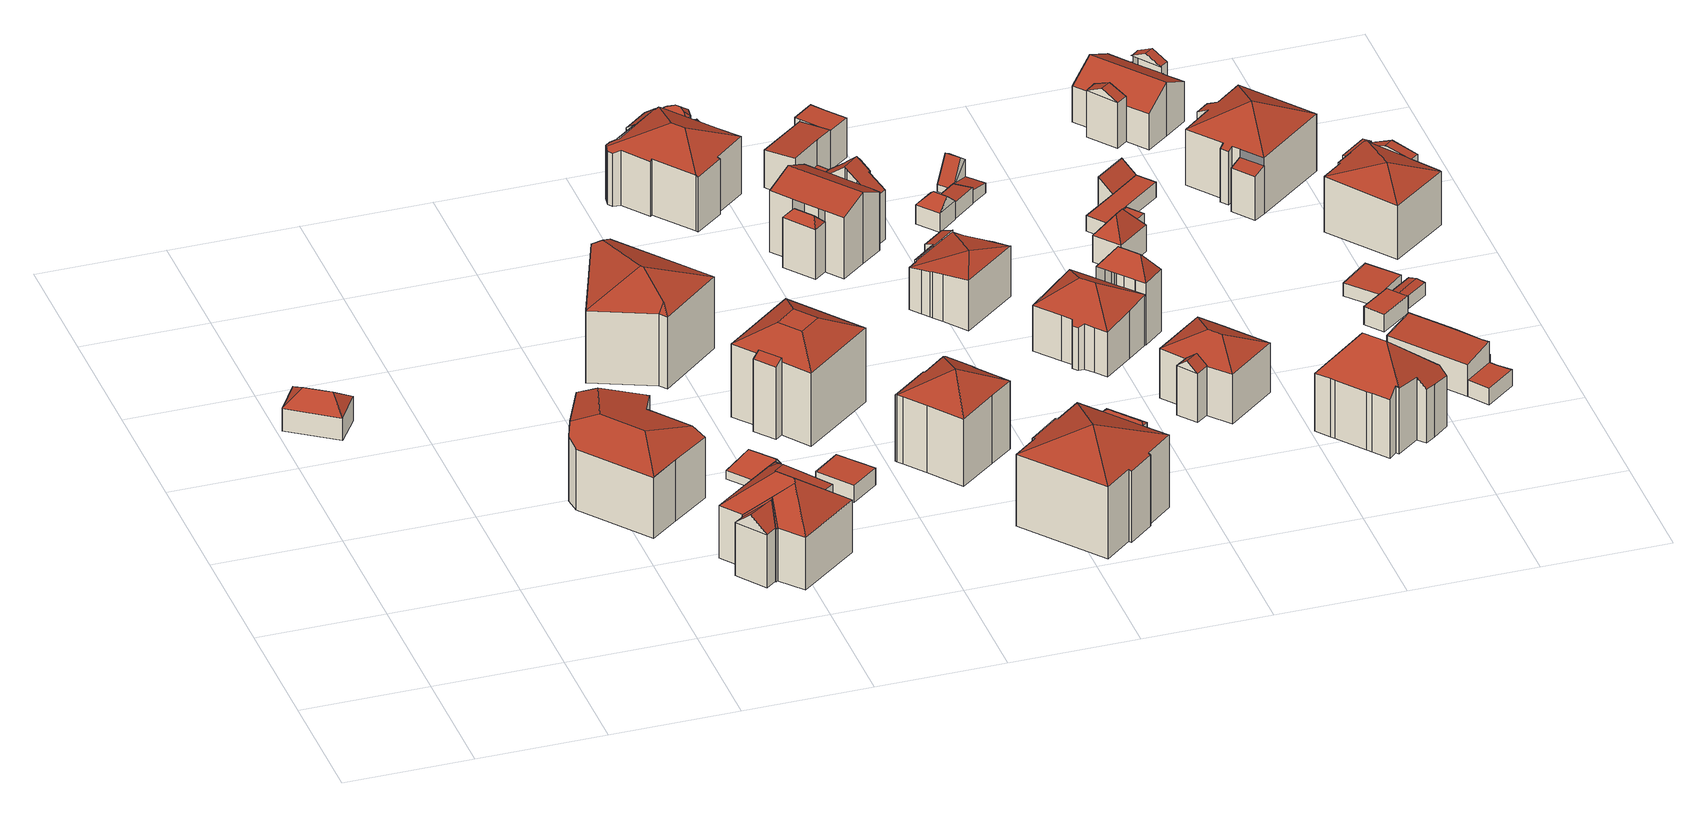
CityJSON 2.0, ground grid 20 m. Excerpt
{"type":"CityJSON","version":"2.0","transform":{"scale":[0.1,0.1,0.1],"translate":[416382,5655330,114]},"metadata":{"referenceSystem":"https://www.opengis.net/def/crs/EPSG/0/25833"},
"CityObjects":{
"building1":{"type":"Building","attributes":{"Dachtyp_tdc":"tdcHipRoof","Gemeindeschluessel":14612000,"Dachneigung":42.43,"QualitaetDacherkennung":56,"Geometrietyp2DReferenz":"3000","measuredHeight":6.22,"function":"31001_2000","roofType":"3200"},"geometry":[{"type":"Solid","lod":"2","boundaries":[[[[0,1,2,3]],[[4,5,6,7]],[[8,9,1,0]],[[9,5,2,1]],[[5,4,3,2]],[[4,8,0,3]],[[5,9,6]],[[8,4,7]],[[9,8,7,6]]]],"semantics":{"surfaces":[{"type":"GroundSurface"},{"type":"RoofSurface"},{"type":"WallSurface"}],"values":[[0,1,2,2,2,2,1,1,1]]}}]},
"building2":{"type":"Building","attributes":{"Dachtyp_tdc":"tdcFreeFormRoof","Gemeindeschluessel":14612000,"Dachneigung":13.22,"QualitaetDacherkennung":38,"Geometrietyp2DReferenz":"3000","measuredHeight":13.04,"function":"31001_9998","roofType":"5000"},"geometry":[{"type":"Solid","lod":"2","boundaries":[[[[10,11,12,13]],[[11,14,15,12]],[[14,16,17,15]],[[16,18,19,17]],[[18,20,21,19]],[[20,22,23,21]],[[22,24,25,23]],[[24,10,13,25]],[[26,27,16,28]],[[22,29,30,31,24]],[[10,31,30,26,28,14,11]],[[20,18,27,26,30,29]],[[18,16,27]],[[22,20,29]],[[10,24,31]],[[16,14,28]],[[13,12,15,17,19,21,23,25]]]],"semantics":{"surfaces":[{"type":"WallSurface"},{"type":"RoofSurface"},{"type":"GroundSurface"}],"values":[[0,0,0,0,0,0,0,0,1,1,1,1,0,0,0,0,2]]}}]},
"building3":{"type":"Building","attributes":{"Dachtyp_tdc":"tdcFreeFormRoof","Gemeindeschluessel":14612000,"Dachneigung":39.44,"QualitaetDacherkennung":37,"Geometrietyp2DReferenz":"3000","measuredHeight":13.85,"function":"31001_9998","roofType":"5000"},"geometry":[{"type":"Solid","lod":"2","boundaries":[[[[32,33,34]],[[32,35,36,33]],[[35,32,37]],[[32,34,38]],[[39,40,37,32,38,41]],[[42,43,39,41,44]],[[45,46,42,44,47]],[[48,45,47,49]],[[50,51,52,48,49,53]],[[50,53,54]],[[51,50,54,55]],[[52,51,55,56]],[[45,48,52,56,57]],[[46,45,57,58]],[[43,42,46,58,59]],[[40,39,43,59,60]],[[37,40,60,35]],[[61,62,63,64,65,66,67,68,69,70,71,72,73,74,75,76,77,78,79]],[[35,60,62,61]],[[60,59,63,62]],[[59,58,64,63]],[[58,57,65,64]],[[57,56,66,65]],[[56,55,67,66]],[[55,54,68,67]],[[54,53,69,68]],[[53,49,70,69]],[[49,47,71,70]],[[47,44,72,71]],[[44,41,73,72]],[[41,38,74,73]],[[38,34,75,74]],[[34,33,76,75]],[[33,80,77,76]],[[80,81,78,77]],[[81,36,79,78]],[[36,35,61,79]],[[80,36,81]],[[33,36,80]]]],"semantics":{"surfaces":[{"type":"RoofSurface"},{"type":"WallSurface"},{"type":"GroundSurface"}],"values":[[0,0,0,0,0,0,0,0,0,1,0,0,0,0,0,0,0,2,1,1,1,1,1,1,1,1,1,1,1,1,1,1,1,1,1,1,1,0,0]]}}]},
"building4":{"type":"Building","attributes":{"Dachtyp_tdc":"tdcFreeFormRoof","Gemeindeschluessel":14612000,"Dachneigung":50.63,"QualitaetDacherkennung":16,"Geometrietyp2DReferenz":"3000","measuredHeight":4.48,"function":"31001_9998","roofType":"5000"},"geometry":[{"type":"Solid","lod":"2","boundaries":[[[[82,83,84,85]],[[83,86,87,84]],[[86,88,89,87]],[[88,82,85,89]],[[90,91,88,86]],[[90,86,83]],[[91,90,83,82]],[[91,82,88]],[[85,84,87,89]]]],"semantics":{"surfaces":[{"type":"WallSurface"},{"type":"RoofSurface"},{"type":"GroundSurface"}],"values":[[0,0,0,0,1,1,1,0,2]]}}]},
"building5":{"type":"Building","attributes":{"Dachtyp_tdc":"tdcFreeFormRoof","Gemeindeschluessel":14612000,"Dachneigung":22.33,"QualitaetDacherkennung":58,"Geometrietyp2DReferenz":"3000","measuredHeight":15.34,"function":"31001_9998","roofType":"5000"},"geometry":[{"type":"Solid","lod":"2","boundaries":[[[[92,93,94,95]],[[93,96,97,94]],[[96,98,99,97]],[[98,100,101,99]],[[100,102,103,101]],[[102,92,95,103]],[[104,102,100]],[[105,104,100,98]],[[106,107,105,98,96]],[[106,96,93]],[[107,106,93,92]],[[104,105,107,92,102]],[[95,94,97,99,101,103]]]],"semantics":{"surfaces":[{"type":"WallSurface"},{"type":"RoofSurface"},{"type":"GroundSurface"}],"values":[[0,0,0,0,0,0,1,1,1,1,1,1,2]]}}]},
"building6":{"type":"Building","attributes":{"Dachtyp_tdc":"tdcPolyFlatRoof","Gemeindeschluessel":14612000,"Dachneigung":0,"QualitaetDacherkennung":78,"Geometrietyp2DReferenz":"3000","measuredHeight":2.94,"function":"31001_9998","roofType":"1000"},"geometry":[{"type":"Solid","lod":"2","boundaries":[[[[108,109,110,111]],[[109,112,113,110]],[[112,114,115,113]],[[114,108,111,115]],[[114,112,109,108]],[[111,110,113,115]]]],"semantics":{"surfaces":[{"type":"WallSurface"},{"type":"RoofSurface"},{"type":"GroundSurface"}],"values":[[0,0,0,0,1,2]]}}]},
"building7":{"type":"Building","attributes":{"Gemeindeschluessel":14612000,"Geometrietyp2DReferenz":"3000","function":"31001_9998","roofType":"9999"},"children":["building7-1","building7-2"]},
"building7-1":{"type":"BuildingPart","attributes":{"Dachtyp_tdc":"tdcPolyFlatRoof","Dachneigung":28.39,"QualitaetDacherkennung":35,"Geometrietyp2DReferenz":"3000","measuredHeight":13.06,"roofType":"2100"},"parents":["building7"],"geometry":[{"type":"MultiSurface","lod":"2","boundaries":[[[116,117,118,119,120]],[[117,121,122,118]],[[121,123,124,122]],[[123,125,124]],[[123,121,117,116]],[[119,118,122,124]]],"semantics":{"surfaces":[{"type":"WallSurface"},{"type":"RoofSurface"},{"type":"GroundSurface"}],"values":[0,0,0,0,1,2]}}]},
"building7-2":{"type":"BuildingPart","attributes":{"Dachtyp_tdc":"tdcCutTentRoof","Dachneigung":27.37,"QualitaetDacherkennung":79,"Geometrietyp2DReferenz":"3000","measuredHeight":15.04,"roofType":"9999"},"parents":["building7"],"geometry":[{"type":"MultiSurface","lod":"2","boundaries":[[[126,127,128,129]],[[127,130,131,128]],[[130,120,119,131]],[[125,132,133,124]],[[132,126,129,133]],[[132,125,120,130,134,135]],[[126,132,135,136]],[[127,126,136,137]],[[130,127,137,134]],[[137,136,135,134]],[[129,128,131,119,124,133]]],"semantics":{"surfaces":[{"type":"WallSurface"},{"type":"RoofSurface"},{"type":"GroundSurface"}],"values":[0,0,0,0,0,1,1,1,1,1,2]}}]},
"building8":{"type":"Building","attributes":{"Dachtyp_tdc":"tdcTentRoof","Gemeindeschluessel":14612000,"Dachneigung":27.24,"QualitaetDacherkennung":80,"Geometrietyp2DReferenz":"3000","measuredHeight":14.45,"function":"31001_9998","roofType":"3500"},"geometry":[{"type":"Solid","lod":"2","boundaries":[[[[138,139,140,141]],[[139,142,143,140]],[[142,144,145,143]],[[144,146,147,145]],[[146,148,149,147]],[[148,150,151,149]],[[150,152,153,151]],[[152,154,155,153]],[[154,156,157,155]],[[156,158,159,157]],[[158,160,161,159]],[[160,162,163,161]],[[162,164,165,163]],[[164,166,167,165]],[[166,138,141,167]],[[142,139,138,166,168]],[[150,148,146,144,142,168]],[[162,160,158,156,154,152,150,168]],[[166,164,162,168]],[[141,140,143,145,147,149,151,153,155,157,159,161,163,165,167]]]],"semantics":{"surfaces":[{"type":"WallSurface"},{"type":"RoofSurface"},{"type":"GroundSurface"}],"values":[[0,0,0,0,0,0,0,0,0,0,0,0,0,0,0,1,1,1,1,2]]}}]},
"building9":{"type":"Building","attributes":{"Gemeindeschluessel":14612000,"Geometrietyp2DReferenz":"3000","function":"31001_9998","roofType":"9999"},"children":["building9-1","building9-2","building9-3"]},
"building9-1":{"type":"BuildingPart","attributes":{"Dachtyp_tdc":"tdcFreeFormRoof","Dachneigung":38.29,"QualitaetDacherkennung":11,"Geometrietyp2DReferenz":"3000","measuredHeight":10.18,"roofType":"5000"},"parents":["building9"],"geometry":[{"type":"MultiSurface","lod":"2","boundaries":[[[169,170,171,172]],[[170,173,174,171]],[[173,175,176,174]],[[175,177,178,176]],[[177,179,180,178]],[[179,181,182,180]],[[181,183,184,182]],[[183,185,186,184]],[[185,187,188,186]],[[187,189,190,188]],[[189,191,192,190]],[[193,194,195,196]],[[194,169,172,195]],[[197,191,198,199,191,189,187,185,183,179,177,175,173,200]],[[173,170,201,200]],[[183,181,179]],[[170,169,202,201]],[[169,194,203,202]],[[194,193,203]],[[193,197,200,201,202,203]],[[172,171,174,176,178,180,182,184,186,188,190,192,204,205,192,206,196,195]]],"semantics":{"surfaces":[{"type":"WallSurface"},{"type":"RoofSurface"},{"type":"GroundSurface"}],"values":[0,0,0,0,0,0,0,0,0,0,0,0,0,1,1,1,1,1,1,1,2]}}]},
"building9-2":{"type":"BuildingPart","attributes":{"Dachtyp_tdc":"tdcHipRoof","Dachneigung":23.24,"QualitaetDacherkennung":76,"Geometrietyp2DReferenz":"3000","measuredHeight":12.15,"roofType":"3200"},"parents":["building9"],"geometry":[{"type":"MultiSurface","lod":"2","boundaries":[[[207,208,209,204]],[[208,210,211,209]],[[210,212,213,211]],[[212,214,215,213]],[[214,216,217,215]],[[216,218,219,217]],[[218,220,221,219]],[[220,222,223,221]],[[222,224,225,223]],[[224,226,227,225]],[[226,228,229,227]],[[228,230,231,229]],[[230,232,233,231]],[[232,234,235,233]],[[236,237,238,239]],[[237,240,193,196,238]],[[237,236,241,234,232,230,228,242]],[[216,214,212,210,208,243]],[[228,226,224,222,220,218,216,243,242]],[[208,207,240,237,242,243]],[[209,211,213,215,217,219,221,223,225,227,229,231,233,235,244,239,238,196,206,192,204]]],"semantics":{"surfaces":[{"type":"WallSurface"},{"type":"RoofSurface"},{"type":"GroundSurface"}],"values":[0,0,0,0,0,0,0,0,0,0,0,0,0,0,0,0,1,1,1,1,2]}}]},
"building9-3":{"type":"BuildingPart","attributes":{"Dachtyp_tdc":"tdcPolyFlatRoof","Dachneigung":36.31,"QualitaetDacherkennung":47,"Geometrietyp2DReferenz":"3000","measuredHeight":9.83,"roofType":"2100"},"parents":["building9"],"geometry":[{"type":"MultiSurface","lod":"2","boundaries":[[[245,246,247,235,234]],[[246,248,249,247]],[[248,250,251,249]],[[250,252,236,239,251]],[[250,248,246,245,253,252]],[[239,244,235,247,249,251]]],"semantics":{"surfaces":[{"type":"WallSurface"},{"type":"RoofSurface"},{"type":"GroundSurface"}],"values":[0,0,0,0,1,2]}}]},
"building10":{"type":"Building","attributes":{"Gemeindeschluessel":14612000,"Geometrietyp2DReferenz":"3000","function":"31001_9998","roofType":"9999"},"children":["building10-1","building10-2"]},
"building10-1":{"type":"BuildingPart","attributes":{"Dachtyp_tdc":"tdcTentRoof","Dachneigung":23.72,"QualitaetDacherkennung":80,"Geometrietyp2DReferenz":"3000","measuredHeight":15.77,"roofType":"3500"},"parents":["building10"],"geometry":[{"type":"MultiSurface","lod":"2","boundaries":[[[254,255,256,257]],[[255,258,259,256]],[[258,260,261,259]],[[262,263,264,265]],[[263,266,267,264]],[[266,268,269,267]],[[268,270,271,269]],[[270,272,273,271]],[[272,274,275,273]],[[274,276,277,275]],[[276,278,279,277]],[[278,280,281,279]],[[280,254,257,281]],[[263,262,260,258,282]],[[274,272,270,268,266,263,282]],[[276,274,282]],[[258,255,254,280,278,276,282]],[[257,256,259,261,265,264,267,269,271,273,275,277,279,281]]],"semantics":{"surfaces":[{"type":"WallSurface"},{"type":"RoofSurface"},{"type":"GroundSurface"}],"values":[0,0,0,0,0,0,0,0,0,0,0,0,0,1,1,1,1,2]}}]},
"building10-2":{"type":"BuildingPart","attributes":{"Dachtyp_tdc":"tdcFreeFormRoof","Dachneigung":33.7,"QualitaetDacherkennung":29,"Geometrietyp2DReferenz":"3000","measuredHeight":12.68,"roofType":"5000"},"parents":["building10"],"geometry":[{"type":"MultiSurface","lod":"2","boundaries":[[[283,284,285,286]],[[284,262,265,285]],[[260,283,286,261]],[[287,262,284]],[[288,287,284,283]],[[288,283,260]],[[287,288,260,262]],[[286,285,265,261]]],"semantics":{"surfaces":[{"type":"WallSurface"},{"type":"RoofSurface"},{"type":"GroundSurface"}],"values":[0,0,0,1,1,1,1,2]}}]},
"building11":{"type":"Building","attributes":{"Gemeindeschluessel":14612000,"Geometrietyp2DReferenz":"3000","function":"31001_9998","roofType":"9999"},"children":["building11-1","building11-2","building11-3"]},
"building11-1":{"type":"BuildingPart","attributes":{"Dachtyp_tdc":"tdcFreeFormRoof","Dachneigung":47.48,"QualitaetDacherkennung":16,"Geometrietyp2DReferenz":"3000","measuredHeight":9.77,"roofType":"5000"},"parents":["building11"],"geometry":[{"type":"MultiSurface","lod":"2","boundaries":[[[289,290,291,292]],[[290,293,294,291]],[[295,289,292,296]],[[293,290,297]],[[298,297,290,289]],[[289,295,298]],[[295,293,297,298]],[[292,291,294,296]]],"semantics":{"surfaces":[{"type":"WallSurface"},{"type":"RoofSurface"},{"type":"GroundSurface"}],"values":[0,0,0,1,1,1,1,2]}}]},
"building11-2":{"type":"BuildingPart","attributes":{"Dachtyp_tdc":"tdcGableRoof","Dachneigung":19.54,"QualitaetDacherkennung":53,"Geometrietyp2DReferenz":"3000","measuredHeight":12.08,"roofType":"3100"},"parents":["building11"],"geometry":[{"type":"MultiSurface","lod":"2","boundaries":[[[299,300,301]],[[299,302,303,300]],[[302,304,305,303]],[[304,306,307,305]],[[306,308,295,296,307]],[[309,310,311,294,293]],[[310,312,313,311]],[[312,314,315,313]],[[314,316,317,315]],[[316,318,317]],[[312,310,309,308,306,304]],[[304,302,299,319,320,321,316,314,312]],[[322,300,303,305,307,296,294,311,313,315,317]]],"semantics":{"surfaces":[{"type":"WallSurface"},{"type":"RoofSurface"},{"type":"GroundSurface"}],"values":[0,0,0,0,0,0,0,0,0,0,1,1,2]}}]},
"building11-3":{"type":"BuildingPart","attributes":{"Dachtyp_tdc":"tdcGableRoof","Dachneigung":36.52,"QualitaetDacherkennung":50,"Geometrietyp2DReferenz":"3000","measuredHeight":12.11,"roofType":"3100"},"parents":["building11"],"geometry":[{"type":"MultiSurface","lod":"2","boundaries":[[[323,324,325,326]],[[324,327,328,325]],[[327,329,330,328]],[[329,331,332,330]],[[331,333,334,332]],[[333,335,336,334]],[[335,337,338,336]],[[337,301,300,338]],[[318,339,340,317]],[[339,323,326,340]],[[341,319,301,337,335,333,331,329,327]],[[327,324,323,339,318,321,341]],[[326,325,328,330,332,334,336,338,300,322,317,340]]],"semantics":{"surfaces":[{"type":"WallSurface"},{"type":"RoofSurface"},{"type":"GroundSurface"}],"values":[0,0,0,0,0,0,0,0,0,0,1,1,2]}}]},
"building12":{"type":"Building","attributes":{"Dachtyp_tdc":"tdcPolyFlatRoof","Gemeindeschluessel":14612000,"Dachneigung":6.14,"QualitaetDacherkennung":66,"Geometrietyp2DReferenz":"3000","measuredHeight":6.92,"function":"31001_9998","roofType":"2100"},"geometry":[{"type":"Solid","lod":"2","boundaries":[[[[342,343,344,345]],[[343,346,347,344]],[[346,348,349,347]],[[348,350,351,349]],[[350,342,345,351]],[[350,348,346,343,342]],[[345,344,347,349,351]]]],"semantics":{"surfaces":[{"type":"WallSurface"},{"type":"RoofSurface"},{"type":"GroundSurface"}],"values":[[0,0,0,0,0,1,2]]}}]},
"building13":{"type":"Building","attributes":{"Dachtyp_tdc":"tdcPolyFlatRoof","Gemeindeschluessel":14612000,"Dachneigung":2.75,"QualitaetDacherkennung":71,"Geometrietyp2DReferenz":"3000","measuredHeight":2.42,"function":"31001_9998","roofType":"2100"},"geometry":[{"type":"Solid","lod":"2","boundaries":[[[[352,353,354,355]],[[353,356,357,354]],[[356,358,359,357]],[[358,352,355,359]],[[358,356,353,352]],[[355,354,357,359]]]],"semantics":{"surfaces":[{"type":"WallSurface"},{"type":"RoofSurface"},{"type":"GroundSurface"}],"values":[[0,0,0,0,1,2]]}}]},
"building14":{"type":"Building","attributes":{"Gemeindeschluessel":14612000,"Geometrietyp2DReferenz":"3000","function":"31001_9998","roofType":"9999"},"children":["building14-1","building14-2","building14-3"]},
"building14-1":{"type":"BuildingPart","attributes":{"Dachtyp_tdc":"tdcFreeFormRoof","Dachneigung":55.74,"QualitaetDacherkennung":18,"Geometrietyp2DReferenz":"3000","measuredHeight":6.79,"roofType":"5000"},"parents":["building14"],"geometry":[{"type":"MultiSurface","lod":"2","boundaries":[[[360,361,362,363]],[[361,364,365,362]],[[364,366,367,365]],[[366,368,369,367]],[[368,370,371,369]],[[370,368,366,372]],[[373,372,366,364,361]],[[373,361,360]],[[372,373,360,370]],[[363,362,365,367,369,371]]],"semantics":{"surfaces":[{"type":"WallSurface"},{"type":"RoofSurface"},{"type":"GroundSurface"}],"values":[0,0,0,0,0,1,1,1,1,2]}}]},
"building14-2":{"type":"BuildingPart","attributes":{"Dachtyp_tdc":"tdcPolyFlatRoof","Dachneigung":19.02,"QualitaetDacherkennung":45,"Geometrietyp2DReferenz":"3000","measuredHeight":7.55,"roofType":"2100"},"parents":["building14"],"geometry":[{"type":"MultiSurface","lod":"2","boundaries":[[[374,375,376,377,378]],[[375,379,380,376]],[[379,381,382,380]],[[381,383,384,382]],[[383,385,386,387,384]],[[383,381,379,375,374,385]],[[387,377,376,380,382,384]]],"semantics":{"surfaces":[{"type":"WallSurface"},{"type":"RoofSurface"},{"type":"GroundSurface"}],"values":[0,0,0,0,0,1,2]}}]},
"building14-3":{"type":"BuildingPart","attributes":{"Dachtyp_tdc":"tdcTentRoof","Dachneigung":18.91,"QualitaetDacherkennung":39,"Geometrietyp2DReferenz":"3000","measuredHeight":9.46,"roofType":"3500"},"parents":["building14"],"geometry":[{"type":"MultiSurface","lod":"2","boundaries":[[[388,389,390,371]],[[389,391,392,390]],[[391,393,394,392]],[[393,395,396,394]],[[395,397,398,396]],[[397,399,400,398]],[[399,401,402,400]],[[401,403,404,402]],[[403,405,406,404]],[[405,378,377,406]],[[386,407,360,363,387]],[[388,371,370]],[[395,393,408]],[[405,403,401,399,397,395,408]],[[386,378,405,408]],[[393,391,389,388,407,386,408]],[[390,392,394,396,398,400,402,404,406,377,387,363,371]]],"semantics":{"surfaces":[{"type":"WallSurface"},{"type":"RoofSurface"},{"type":"GroundSurface"}],"values":[0,0,0,0,0,0,0,0,0,0,0,0,1,1,1,1,2]}}]},
"building15":{"type":"Building","attributes":{"Gemeindeschluessel":14612000,"Dachtyp_tdc":"tdcPolyFlatRoof","Dachneigung":0,"QualitaetDacherkennung":64,"Geometrietyp2DReferenz":"3000","measuredHeight":6.71,"function":"31001_9998","roofType":"1000"},"geometry":[{"type":"Solid","lod":"2","boundaries":[[[[409,410,411,347]],[[410,412,413,411]],[[412,414,415,413]],[[414,416,417,415]],[[416,418,349,417]],[[418,409,347,349]],[[418,416,414,412,410,409]],[[347,411,413,415,417,349]]]],"semantics":{"surfaces":[{"type":"WallSurface"},{"type":"RoofSurface"},{"type":"GroundSurface"}],"values":[[0,0,0,0,0,0,1,2]]}}]},
"building16":{"type":"Building","attributes":{"Dachtyp_tdc":"tdcFreeFormRoof","Gemeindeschluessel":14612000,"Dachneigung":41.74,"QualitaetDacherkennung":52,"Geometrietyp2DReferenz":"3000","measuredHeight":4.99,"function":"31001_9998","roofType":"5000"},"geometry":[{"type":"Solid","lod":"2","boundaries":[[[[419,420,421,422]],[[420,423,424,421]],[[423,425,426,424]],[[425,427,428,426]],[[427,419,422,428]],[[427,429,419]],[[425,429,427]],[[429,425,430]],[[430,425,423]],[[429,430,423,420]],[[429,420,419]],[[422,421,424,426,428]]]],"semantics":{"surfaces":[{"type":"WallSurface"},{"type":"RoofSurface"},{"type":"GroundSurface"}],"values":[[0,0,0,0,0,1,1,1,1,1,0,2]]}}]},
"building17":{"type":"Building","attributes":{"Gemeindeschluessel":14612000,"Geometrietyp2DReferenz":"3000","function":"31001_9998","roofType":"9999"},"children":["building17-1","building17-2"]},
"building17-1":{"type":"BuildingPart","attributes":{"Dachtyp_tdc":"tdcFreeFormRoof","Dachneigung":54.33,"QualitaetDacherkennung":18,"Geometrietyp2DReferenz":"3000","measuredHeight":13.53,"roofType":"5000"},"parents":["building17"],"geometry":[{"type":"MultiSurface","lod":"2","boundaries":[[[431,432,433,434]],[[432,435,436,433]],[[435,437,438,436]],[[437,439,440,438]],[[439,441,442,440]],[[441,443,444,442]],[[443,445,446,444]],[[445,447,448,446]],[[447,449,448]],[[450,431,434,451,452]],[[447,445,453]],[[445,443,441,439,437,435,454,453]],[[435,432,431,450,454]],[[450,447,453,454]],[[434,433,436,438,440,442,444,446,448,451]]],"semantics":{"surfaces":[{"type":"WallSurface"},{"type":"RoofSurface"},{"type":"GroundSurface"}],"values":[0,0,0,0,0,0,0,0,0,0,1,1,1,1,2]}}]},
"building17-2":{"type":"BuildingPart","attributes":{"Dachtyp_tdc":"tdcHipRoof","Dachneigung":30.11,"QualitaetDacherkennung":51,"Geometrietyp2DReferenz":"3000","measuredHeight":10.95,"roofType":"3200"},"parents":["building17"],"geometry":[{"type":"MultiSurface","lod":"2","boundaries":[[[455,456,457,458]],[[456,459,460,457]],[[459,461,462,460]],[[461,463,464,462]],[[463,465,466,464]],[[465,467,468,466]],[[467,452,451,468]],[[449,469,470,448]],[[469,471,472,470]],[[471,473,474,472]],[[473,475,476,474]],[[475,477,478,476]],[[477,455,458,478]],[[473,471,469,449,479]],[[465,463,480]],[[449,452,467,465,480,479]],[[463,461,459,456,455,477,475,473,479,480]],[[458,457,460,462,464,466,468,451,448,470,472,474,476,478]]],"semantics":{"surfaces":[{"type":"WallSurface"},{"type":"RoofSurface"},{"type":"GroundSurface"}],"values":[0,0,0,0,0,0,0,0,0,0,0,0,0,1,1,1,1,2]}}]},
"building18":{"type":"Building","attributes":{"Dachtyp_tdc":"tdcPolyFlatRoof","Gemeindeschluessel":14612000,"Dachneigung":8.38,"QualitaetDacherkennung":65,"Geometrietyp2DReferenz":"3000","measuredHeight":2.8,"function":"31001_9998","roofType":"2100"},"geometry":[{"type":"Solid","lod":"2","boundaries":[[[[481,482,483,484]],[[482,485,486,483]],[[485,487,488,486]],[[487,481,484,488]],[[487,485,482,481]],[[484,483,486,488]]]],"semantics":{"surfaces":[{"type":"WallSurface"},{"type":"RoofSurface"},{"type":"GroundSurface"}],"values":[[0,0,0,0,1,2]]}}]},
"building19":{"type":"Building","attributes":{"Dachtyp_tdc":"tdcGableRoof","Gemeindeschluessel":14612000,"Dachneigung":64.06,"QualitaetDacherkennung":15,"Geometrietyp2DReferenz":"3000","measuredHeight":5.4,"function":"31001_9998","roofType":"3100"},"geometry":[{"type":"Solid","lod":"2","boundaries":[[[[489,490,491,492]],[[490,493,494,491]],[[493,495,496,494]],[[495,489,492,496]],[[493,490,497]],[[489,495,498]],[[490,489,498,497]],[[495,493,497,498]],[[492,491,494,496]]]],"semantics":{"surfaces":[{"type":"WallSurface"},{"type":"RoofSurface"},{"type":"GroundSurface"}],"values":[[0,0,0,0,0,0,1,1,2]]}}]},
"building20":{"type":"Building","attributes":{"Gemeindeschluessel":14612000,"Geometrietyp2DReferenz":"3000","function":"31001_9998","roofType":"9999"},"children":["building20-1","building20-2"]},
"building20-1":{"type":"BuildingPart","attributes":{"Dachtyp_tdc":"tdcGableRoof","Dachneigung":40.4,"QualitaetDacherkennung":65,"Geometrietyp2DReferenz":"3000","measuredHeight":9.78,"roofType":"3100"},"parents":["building20"],"geometry":[{"type":"MultiSurface","lod":"2","boundaries":[[[499,500,501,502]],[[500,503,504,501]],[[503,505,506,507,504]],[[499,508,509,510,500]],[[505,503,510,509,511]],[[509,508,511]],[[500,510,503]],[[502,501,504,507,512,513]]],"semantics":{"surfaces":[{"type":"WallSurface"},{"type":"RoofSurface"},{"type":"GroundSurface"}],"values":[0,0,0,1,1,0,0,2]}}]},
"building20-2":{"type":"BuildingPart","attributes":{"Dachtyp_tdc":"tdcHipRoof","Dachneigung":24.55,"QualitaetDacherkennung":70,"Geometrietyp2DReferenz":"3000","measuredHeight":10.62,"roofType":"3200"},"parents":["building20"],"geometry":[{"type":"MultiSurface","lod":"2","boundaries":[[[506,514,515,507]],[[514,516,517,515]],[[516,518,519,517]],[[518,520,521,519]],[[520,522,523,521]],[[522,524,525,523]],[[524,499,502,525]],[[522,520,518,516,526,527]],[[524,522,527]],[[516,514,526]],[[514,506,511,528,499,524,527,526]],[[512,507,515,517,519,521,523,525,502,513]]],"semantics":{"surfaces":[{"type":"WallSurface"},{"type":"RoofSurface"},{"type":"GroundSurface"}],"values":[0,0,0,0,0,0,0,1,1,1,1,2]}}]},
"building21":{"type":"Building","attributes":{"Dachtyp_tdc":"tdcPolyFlatRoof","Gemeindeschluessel":14612000,"Dachneigung":8.39,"QualitaetDacherkennung":62,"Geometrietyp2DReferenz":"3000","measuredHeight":2.25,"function":"31001_9998","roofType":"2100"},"geometry":[{"type":"Solid","lod":"2","boundaries":[[[[481,529,496,492]],[[529,530,531,496]],[[530,532,533,531]],[[532,481,492,533]],[[532,530,529,481]],[[492,496,531,533]]]],"semantics":{"surfaces":[{"type":"WallSurface"},{"type":"RoofSurface"},{"type":"GroundSurface"}],"values":[[0,0,0,0,1,2]]}}]},
"building22":{"type":"Building","attributes":{"Dachtyp_tdc":"tdcFreeFormRoof","Gemeindeschluessel":14612000,"Dachneigung":51.95,"QualitaetDacherkennung":5,"Geometrietyp2DReferenz":"3000","measuredHeight":7.72,"function":"31001_9998","roofType":"5000"},"geometry":[{"type":"Solid","lod":"2","boundaries":[[[[534,535,536,537]],[[535,538,539,536]],[[538,540,541,539]],[[540,542,543,541]],[[542,534,537,543]],[[544,545,542,540]],[[546,544,540,538]],[[546,538,535]],[[545,544,546,535,534]],[[545,534,542]],[[537,536,539,541,543]]]],"semantics":{"surfaces":[{"type":"WallSurface"},{"type":"RoofSurface"},{"type":"GroundSurface"}],"values":[[0,0,0,0,0,1,1,1,1,1,2]]}}]},
"building23":{"type":"Building","attributes":{"Dachtyp_tdc":"tdcPolyFlatRoof","Gemeindeschluessel":14612000,"Dachneigung":0,"QualitaetDacherkennung":65,"Geometrietyp2DReferenz":"3000","measuredHeight":2.27,"function":"31001_9998","roofType":"1000"},"geometry":[{"type":"Solid","lod":"2","boundaries":[[[[547,548,549,550]],[[548,551,552,549]],[[551,553,554,552]],[[553,555,556,554]],[[555,547,550,556]],[[555,553,551,548,547]],[[550,549,552,554,556]]]],"semantics":{"surfaces":[{"type":"WallSurface"},{"type":"RoofSurface"},{"type":"GroundSurface"}],"values":[[0,0,0,0,0,1,2]]}}]},
"building24":{"type":"Building","attributes":{"Dachtyp_tdc":"tdcFreeFormRoof","Gemeindeschluessel":14612000,"Dachneigung":42.7,"QualitaetDacherkennung":42,"Geometrietyp2DReferenz":"3000","measuredHeight":15.2,"function":"31001_9998","roofType":"5000"},"geometry":[{"type":"Solid","lod":"2","boundaries":[[[[557,558,559,560]],[[558,561,562,559]],[[561,563,564,562]],[[563,565,566,564]],[[565,567,568,566]],[[567,569,570,568]],[[569,571,572,570]],[[571,573,574,572]],[[573,575,576,574]],[[575,577,578,576]],[[577,579,580,578]],[[579,581,582,580]],[[581,583,584,582]],[[583,585,586,584]],[[585,587,588,586]],[[587,589,590,588]],[[589,591,592,590]],[[591,557,560,592]],[[573,571,593,594,595,579,577,575]],[[596,597,558,557]],[[593,569,567,565,563,561,597,596,594]],[[581,595,594,596,557,591,589,587,585,583]],[[561,558,597]],[[571,569,593]],[[581,579,595]],[[560,559,562,564,566,568,570,572,574,576,578,580,582,584,586,588,590,592]]]],"semantics":{"surfaces":[{"type":"WallSurface"},{"type":"RoofSurface"},{"type":"GroundSurface"}],"values":[[0,0,0,0,0,0,0,0,0,0,0,0,0,0,0,0,0,0,1,1,1,1,0,0,0,2]]}}]},
"building25":{"type":"Building","attributes":{"Dachtyp_tdc":"tdcPolyFlatRoof","Gemeindeschluessel":14612000,"Dachneigung":0,"QualitaetDacherkennung":63,"Geometrietyp2DReferenz":"3000","measuredHeight":2.58,"function":"31001_9998","roofType":"1000"},"geometry":[{"type":"Solid","lod":"2","boundaries":[[[[598,599,600,601]],[[599,602,603,600]],[[602,604,605,603]],[[604,606,607,605]],[[606,608,609,607]],[[608,598,601,609]],[[608,606,604,602,599,598]],[[601,600,603,605,607,609]]]],"semantics":{"surfaces":[{"type":"WallSurface"},{"type":"RoofSurface"},{"type":"GroundSurface"}],"values":[[0,0,0,0,0,0,1,2]]}}]},
"building26":{"type":"Building","attributes":{"Dachtyp_tdc":"tdcPolyFlatRoof","Gemeindeschluessel":14612000,"Dachneigung":39.05,"QualitaetDacherkennung":62,"Geometrietyp2DReferenz":"3000","measuredHeight":4.72,"function":"31001_9998","roofType":"2100"},"geometry":[{"type":"Solid","lod":"2","boundaries":[[[[610,606,611,612]],[[606,604,613,611]],[[604,614,615,613]],[[614,610,612,615]],[[614,604,606,610]],[[612,611,613,615]]]],"semantics":{"surfaces":[{"type":"WallSurface"},{"type":"RoofSurface"},{"type":"GroundSurface"}],"values":[[0,0,0,0,1,2]]}}]},
"building27":{"type":"Building","attributes":{"Dachtyp_tdc":"tdcPolyFlatRoof","Gemeindeschluessel":14612000,"Dachneigung":9.3,"QualitaetDacherkennung":45,"Geometrietyp2DReferenz":"3000","measuredHeight":6.29,"function":"31001_9998","roofType":"2100"},"geometry":[{"type":"Solid","lod":"2","boundaries":[[[[616,617,618,619]],[[617,620,621,618]],[[620,622,623,621]],[[622,624,625,623]],[[624,626,627,625]],[[626,628,629,627]],[[628,616,619,629]],[[628,626,624,622,620,617,616]],[[619,618,621,623,625,627,629]]]],"semantics":{"surfaces":[{"type":"WallSurface"},{"type":"RoofSurface"},{"type":"GroundSurface"}],"values":[[0,0,0,0,0,0,0,1,2]]}}]},
"building28":{"type":"Building","attributes":{"Dachtyp_tdc":"tdcPolyFlatRoof","Gemeindeschluessel":14612000,"Dachneigung":0,"QualitaetDacherkennung":0,"Geometrietyp2DReferenz":"3000","BezugspunktDach":"2000","measuredHeight":3,"function":"31001_9998"},"geometry":[{"type":"MultiSurface","lod":"2","boundaries":[[[630,631,632,633,634]],[[634,633,635,636]],[[633,632,637,635]],[[632,631,638,637]],[[631,630,639,638]],[[630,634,636,639]],[[636,635,637,638,639]]],"semantics":{"surfaces":[{"type":"RoofSurface"},{"type":"WallSurface"},{"type":"GroundSurface"}],"values":[0,1,1,1,1,1,2]}}]},
"building29":{"type":"Building","attributes":{"Gemeindeschluessel":14612000,"Geometrietyp2DReferenz":"3000","function":"31001_9998","roofType":"9999"},"children":["building29-1","building29-2","building29-3"]},
"building29-1":{"type":"BuildingPart","attributes":{"Dachtyp_tdc":"tdcGableRoof","Dachneigung":27.33,"QualitaetDacherkennung":51,"Geometrietyp2DReferenz":"3000","measuredHeight":9.13,"roofType":"3100"},"parents":["building29"],"geometry":[{"type":"MultiSurface","lod":"2","boundaries":[[[640,641,642,643,644]],[[641,645,646,642]],[[645,647,648,649,646]],[[650,647,645,651,652]],[[641,640,653,652,651]],[[651,645,641]],[[650,652,653]],[[649,654,655,643,642,646]]],"semantics":{"surfaces":[{"type":"WallSurface"},{"type":"RoofSurface"},{"type":"GroundSurface"}],"values":[0,0,0,1,1,0,0,2]}}]},
"building29-2":{"type":"BuildingPart","attributes":{"Dachtyp_tdc":"tdcGableRoof","Dachneigung":26.83,"QualitaetDacherkennung":59,"Geometrietyp2DReferenz":"3000","measuredHeight":9.13,"roofType":"3100"},"parents":["building29"],"geometry":[{"type":"MultiSurface","lod":"2","boundaries":[[[656,657,658,659,660]],[[657,661,662,658]],[[661,663,664,665,662]],[[661,657,666]],[[656,663,667]],[[657,656,667,666]],[[663,661,666,667]],[[659,658,662,665]]],"semantics":{"surfaces":[{"type":"WallSurface"},{"type":"RoofSurface"},{"type":"GroundSurface"}],"values":[0,0,0,0,0,1,1,2]}}]},
"building29-3":{"type":"BuildingPart","attributes":{"Dachtyp_tdc":"tdcGableRoof","Dachneigung":33.84,"QualitaetDacherkennung":44,"Geometrietyp2DReferenz":"3000","measuredHeight":9.05,"roofType":"3100"},"parents":["building29"],"geometry":[{"type":"MultiSurface","lod":"2","boundaries":[[[664,668,669,665]],[[668,670,671,669]],[[670,672,673,671]],[[672,674,675,673]],[[674,676,677,675]],[[676,678,679,677]],[[678,644,643,679]],[[648,680,681,649]],[[680,682,683,681]],[[682,684,685,683]],[[684,686,687,685]],[[686,688,689,687]],[[688,660,659,689]],[[686,684,682,680,648,690,691,644,678,676,674,672]],[[672,670,668,664,660,688,686]],[[665,669,671,673,675,677,679,643,655,654,649,681,683,685,687,689,659]]],"semantics":{"surfaces":[{"type":"WallSurface"},{"type":"RoofSurface"},{"type":"GroundSurface"}],"values":[0,0,0,0,0,0,0,0,0,0,0,0,0,1,1,2]}}]},
"building30":{"type":"Building","attributes":{"Dachtyp_tdc":"tdcPolyFlatRoof","Gemeindeschluessel":14612000,"Dachneigung":0,"QualitaetDacherkennung":58,"Geometrietyp2DReferenz":"3000","measuredHeight":2.81,"function":"31001_9998","roofType":"1000"},"geometry":[{"type":"Solid","lod":"2","boundaries":[[[[692,693,627,629]],[[693,694,695,627]],[[694,696,697,695]],[[696,698,699,697]],[[698,692,629,699]],[[698,696,694,693,692]],[[629,627,695,697,699]]]],"semantics":{"surfaces":[{"type":"WallSurface"},{"type":"RoofSurface"},{"type":"GroundSurface"}],"values":[[0,0,0,0,0,1,2]]}}]},
"building31":{"type":"Building","attributes":{"Dachtyp_tdc":"tdcPolyFlatRoof","Gemeindeschluessel":14612000,"Dachneigung":5.56,"QualitaetDacherkennung":52,"Geometrietyp2DReferenz":"3000","measuredHeight":2.52,"function":"31001_9998","roofType":"2100"},"geometry":[{"type":"Solid","lod":"2","boundaries":[[[[700,701,702,703]],[[701,704,705,702]],[[704,706,707,705]],[[706,700,703,707]],[[706,704,701,700]],[[703,702,705,707]]]],"semantics":{"surfaces":[{"type":"WallSurface"},{"type":"RoofSurface"},{"type":"GroundSurface"}],"values":[[0,0,0,0,1,2]]}}]},
"building32":{"type":"Building","attributes":{"Dachtyp_tdc":"tdcPolyFlatRoof","Gemeindeschluessel":14612000,"Dachneigung":0,"QualitaetDacherkennung":73,"Geometrietyp2DReferenz":"3000","measuredHeight":2.13,"function":"31001_9998","roofType":"1000"},"geometry":[{"type":"Solid","lod":"2","boundaries":[[[[708,709,710,711]],[[709,712,713,710]],[[712,714,715,713]],[[714,708,711,715]],[[714,712,709,708]],[[711,710,713,715]]]],"semantics":{"surfaces":[{"type":"WallSurface"},{"type":"RoofSurface"},{"type":"GroundSurface"}],"values":[[0,0,0,0,1,2]]}}]},
"building33":{"type":"Building","attributes":{"Dachtyp_tdc":"tdcPolyFlatRoof","Gemeindeschluessel":14612000,"Dachneigung":5.52,"QualitaetDacherkennung":53,"Geometrietyp2DReferenz":"3000","measuredHeight":2.57,"function":"31001_9998","roofType":"2100"},"geometry":[{"type":"Solid","lod":"2","boundaries":[[[[701,700,716,717]],[[700,718,719,716]],[[718,720,721,719]],[[720,701,717,721]],[[720,718,700,701]],[[717,716,719,721]]]],"semantics":{"surfaces":[{"type":"WallSurface"},{"type":"RoofSurface"},{"type":"GroundSurface"}],"values":[[0,0,0,0,1,2]]}}]},
"building34":{"type":"Building","attributes":{"Dachtyp_tdc":"tdcFreeFormRoof","Gemeindeschluessel":14612000,"Dachneigung":16,"QualitaetDacherkennung":69,"Geometrietyp2DReferenz":"3000","measuredHeight":2.43,"function":"31001_9998","roofType":"5000"},"geometry":[{"type":"Solid","lod":"2","boundaries":[[[[722,723,724,725]],[[723,726,727,724]],[[726,728,729,727]],[[728,730,731,729]],[[730,722,725,731]],[[732,733,726,723]],[[730,728,733,732,722]],[[723,722,732]],[[728,726,733]],[[725,724,727,729,731]]]],"semantics":{"surfaces":[{"type":"WallSurface"},{"type":"RoofSurface"},{"type":"GroundSurface"}],"values":[[0,0,0,0,0,1,1,0,0,2]]}}]},
"building35":{"type":"Building","attributes":{"Gemeindeschluessel":14612000,"Geometrietyp2DReferenz":"3000","function":"31001_9998","roofType":"9999"},"children":["building35-1","building35-2"]},
"building35-1":{"type":"BuildingPart","attributes":{"Dachtyp_tdc":"tdcPolyFlatRoof","Dachneigung":18.94,"QualitaetDacherkennung":27,"Geometrietyp2DReferenz":"3000","measuredHeight":8.16,"roofType":"2100"},"parents":["building35"],"geometry":[{"type":"MultiSurface","lod":"2","boundaries":[[[734,735,736,737]],[[738,739,740,741]],[[739,734,737,740]],[[739,738,735,734]],[[737,736,741,740]]],"semantics":{"surfaces":[{"type":"WallSurface"},{"type":"RoofSurface"},{"type":"GroundSurface"}],"values":[0,0,0,1,2]}}]},
"building35-2":{"type":"BuildingPart","attributes":{"Dachtyp_tdc":"tdcTentRoof","Dachneigung":26.91,"QualitaetDacherkennung":81,"Geometrietyp2DReferenz":"3000","measuredHeight":13.05,"roofType":"3500"},"parents":["building35"],"geometry":[{"type":"MultiSurface","lod":"2","boundaries":[[[742,743,744,745]],[[743,746,747,744]],[[746,748,749,747]],[[748,750,738,741,749]],[[751,752,753,736,735]],[[752,754,755,753]],[[754,756,757,755]],[[756,758,759,757]],[[758,760,761,759]],[[762,763,764,765]],[[763,742,745,764]],[[748,746,766]],[[750,748,766]],[[760,758,756,754,752,751,750,766]],[[746,743,742,763,762,760,766]],[[745,744,747,749,741,736,753,755,757,759,761,765,764]],[[760,762,765,761]]],"semantics":{"surfaces":[{"type":"WallSurface"},{"type":"RoofSurface"},{"type":"GroundSurface"}],"values":[0,0,0,0,0,0,0,0,0,0,0,1,1,1,1,2,0]}}]},
"building36":{"type":"Building","attributes":{"Gemeindeschluessel":14612000,"Geometrietyp2DReferenz":"3000","function":"31001_9998","roofType":"9999"},"children":["building36-1","building36-2","building36-3"]},
"building36-1":{"type":"BuildingPart","attributes":{"Dachtyp_tdc":"tdcGableRoof","Dachneigung":10.56,"QualitaetDacherkennung":36,"Geometrietyp2DReferenz":"3000","measuredHeight":9.99,"roofType":"3100"},"parents":["building36"],"geometry":[{"type":"MultiSurface","lod":"2","boundaries":[[[767,768,769,770]],[[768,771,772,769]],[[768,767,773]],[[767,774,775,776,777,773]],[[771,768,773,777,778]],[[770,769,772,779,780]]],"semantics":{"surfaces":[{"type":"WallSurface"},{"type":"RoofSurface"},{"type":"GroundSurface"}],"values":[0,0,0,1,1,2]}}]},
"building36-2":{"type":"BuildingPart","attributes":{"Dachtyp_tdc":"tdcPolyFlatRoof","Dachneigung":4.59,"QualitaetDacherkennung":43,"Geometrietyp2DReferenz":"3000","measuredHeight":8.44,"roofType":"2100"},"parents":["building36"],"geometry":[{"type":"MultiSurface","lod":"2","boundaries":[[[781,782,767,770,783]],[[784,780,774]],[[785,786,787,788]],[[786,781,783,787]],[[786,785,784,782,781]],[[783,770,780,788,787]]],"semantics":{"surfaces":[{"type":"WallSurface"},{"type":"RoofSurface"},{"type":"GroundSurface"}],"values":[0,0,0,0,1,2]}}]},
"building36-3":{"type":"BuildingPart","attributes":{"Dachtyp_tdc":"tdcTentRoof","Dachneigung":15.66,"QualitaetDacherkennung":65,"Geometrietyp2DReferenz":"3000","measuredHeight":11.46,"roofType":"3500"},"parents":["building36"],"geometry":[{"type":"MultiSurface","lod":"2","boundaries":[[[789,790,791,792]],[[790,793,794,791]],[[793,795,796,794]],[[795,797,798,796]],[[797,799,785,788,798]],[[800,801,802,772,771]],[[801,789,792,802]],[[803,804,799,797,795,793,805]],[[789,801,800,778,776,803,805]],[[790,789,805]],[[793,790,805]],[[792,791,794,796,798,788,780,779,772,802]]],"semantics":{"surfaces":[{"type":"WallSurface"},{"type":"RoofSurface"},{"type":"GroundSurface"}],"values":[0,0,0,0,0,0,0,1,1,1,1,2]}}]}
},
"vertices":[
[38,743,3],[112,692,3],[82,648,3],[8,699,3],[8,699,41],[82,648,41],[78,683,65],[42,707,65],[38,743,45],[112,692,45],
[422,263,108],[340,368,108],[340,368,5],[422,263,5],[337,394,114],[337,394,5],[387,510,108],[387,510,5],[484,469,108],[484,469,5],[463,421,119],[463,421,5],[525,341,108],[525,341,5],[466,297,109],[466,297,5],[388,406,135],[415,498,117],[347,418,124],[511,359,119],[436,344,135],[423,264,109],
[601,241,110],[625,241,95],[606,268,95],[665,186,95],[652,204,95],[595,198,136],[590,257,95],[576,173,143],[578,185,136],[494,185,95],[594,142,139],[595,149,143],[519,152,95],[560,144,120],[593,141,139],[517,149,95],[560,141,119],[518,147,95],[518,113,118],[558,141,118],[559,141,119],[502,135,95],[535,90,95],[551,102,95],[552,100,95],[555,102,95],[585,67,95],[679,139,95],[650,175,95],[665,186,5],[650,175,5],[679,139,5],[585,67,5],[555,102,5],[552,100,5],[551,102,5],[535,90,5],[502,135,5],[518,147,5],[517,149,5],[519,152,5],[494,185,5],[590,257,5],[606,268,5],[625,241,5],[639,222,5],[641,219,5],[652,204,5],[639,222,95],[641,219,95],
[612,322,20],[568,377,20],[568,377,6],[612,322,6],[607,408,20],[607,408,6],[651,354,20],[651,354,6],[601,375,51],[631,338,51],
[458,681,126],[520,845,126],[520,845,4],[458,681,4],[550,849,126],[550,849,4],[660,709,126],[660,709,4],[564,629,126],[564,629,4],[555,641,126],[555,641,4],[567,657,134],[558,720,157],[536,840,133],[554,723,157],
[681,311,36],[723,345,36],[723,345,7],[681,311,7],[765,294,36],[765,294,7],[722,260,36],[722,260,7],
[679,461,137],[668,452,129],[668,452,6],[679,461,6],[679,461,130],[644,483,129],[644,483,6],[655,492,137],[655,492,6],[655,492,130],
[736,614,132],[820,505,132],[820,505,6],[736,614,6],[710,420,130],[710,420,6],[626,529,130],[626,529,6],[720,490,156],[694,524,156],[726,548,157],[752,515,157],
[844,300,122],[819,332,122],[819,332,8],[844,300,8],[813,340,122],[813,340,8],[811,343,120],[811,343,8],[867,386,121],[867,386,8],[869,383,123],[869,383,8],[906,412,124],[906,412,8],[911,416,120],[911,416,8],[941,377,120],[941,377,8],[938,374,123],[938,374,8],[967,337,122],[967,337,8],[965,335,124],[965,335,8],[976,321,124],[976,321,8],[940,294,123],[940,294,8],[883,249,122],[883,249,8],[899,334,152],
[763,1191,98],[775,1176,98],[775,1176,6],[763,1191,6],[773,1159,98],[773,1159,6],[768,1154,98],[768,1154,6],[770,1150,94],[770,1150,6],[778,1156,93],[778,1156,6],[783,1160,90],[783,1160,6],[790,1150,84],[790,1150,6],[798,1140,73],[798,1140,6],[786,1130,74],[786,1130,6],[796,1117,61],[796,1117,6],[793,1115,61],[793,1115,6],[737,1186,98],[745,1193,98],[745,1193,6],[737,1186,6],[764,1151,98],[795,1111,58],[796,1111,58],[765,1163,104],[763,1173,107],[757,1180,107],[747,1185,104],[796,1111,6],[795,1111,6],[764,1151,6],
[796,1111,103],[822,1077,104],[822,1077,6],[774,1039,102],[774,1039,6],[777,1036,100],[777,1036,6],[733,1002,99],[733,1002,6],[731,1005,101],[731,1005,6],[684,1065,101],[684,1065,6],[681,1062,99],[681,1062,6],[650,1102,100],[650,1102,6],[638,1104,96],[638,1104,6],[633,1111,96],[633,1111,6],[634,1119,99],[634,1119,6],[635,1127,96],[635,1127,6],[643,1132,97],[643,1132,6],[654,1132,100],[654,1132,6],[729,1185,103],[735,1189,103],[735,1189,6],[729,1185,6],[737,1186,103],[656,1129,101],[727,1108,127],[742,1089,127],[656,1129,6],
[654,1132,101],[689,1159,101],[689,1159,6],[680,1170,90],[680,1170,6],[718,1200,90],[718,1200,6],[729,1185,104],[656,1129,104],
[1005,203,127],[1008,199,129],[1008,199,6],[1005,203,6],[1047,230,129],[1047,230,6],[1074,196,129],[1074,196,6],[1117,143,129],[1145,108,129],[1145,108,6],[1117,143,6],[1102,73,129],[1102,73,6],[1104,70,127],[1104,70,6],[1065,38,127],[1065,38,6],[1062,42,128],[1062,42,6],[1020,8,128],[1020,8,6],[922,130,128],[922,130,6],[961,161,128],[961,161,6],[958,165,126],[958,165,6],[1034,119,163],
[1082,202,129],[1125,149,129],[1125,149,6],[1082,202,6],[1118,150,132],[1082,195,132],
[853,831,91],[818,876,91],[818,876,6],[853,831,6],[837,891,91],[837,891,6],[872,846,91],[872,846,6],[835,874,104],[855,848,104],
[957,883,106],[957,883,6],[957,883,90],[963,875,106],[963,875,6],[930,850,127],[930,850,6],[892,820,110],[892,820,6],[872,846,110],[837,891,110],[813,921,110],[813,921,6],[851,951,127],[851,951,6],[884,977,106],[884,977,6],[899,958,106],[899,958,6],[899,958,91],[944,900,106],[926,922,106],[911,942,106],[926,922,6],
[937,953,113],[940,955,113],[940,955,6],[937,953,6],[951,942,127],[951,942,6],[955,937,123],[955,937,6],[965,924,111],[965,924,6],[962,922,111],[962,922,6],[964,920,109],[964,920,6],[980,900,90],[980,900,6],[920,975,91],[920,975,6],[926,922,127],
[891,1041,75],[859,1083,70],[859,1083,6],[891,1041,6],[930,1138,70],[930,1138,6],[962,1096,75],[962,1096,6],[936,1076,75],[936,1076,6],
[920,1003,31],[891,1041,33],[891,1041,9],[920,1003,9],[936,1076,33],[936,1076,9],[966,1038,31],[966,1038,9],
[1053,766,60],[1069,778,60],[1069,778,6],[1053,766,6],[1092,749,60],[1092,749,6],[1093,747,60],[1093,747,6],[1089,744,60],[1089,744,6],[1078,735,60],[1078,735,6],[1079,749,74],[1067,765,74],
[969,726,81],[967,728,80],[967,728,6],[969,726,6],[969,726,78],[1005,758,80],[1005,758,6],[996,769,75],[996,769,6],[1030,796,75],[1030,796,6],[1042,782,82],[1042,782,79],[1042,782,6],
[1078,735,86],[1084,727,88],[1084,727,6],[1100,706,91],[1100,706,6],[1103,702,92],[1103,702,6],[1018,635,92],[1018,635,6],[991,670,86],[991,670,6],[980,684,84],[980,684,6],[977,687,83],[977,687,6],[968,699,81],[968,699,6],[955,715,78],[955,715,6],[1053,766,81],[1039,697,101],
[930,1138,73],[925,1145,73],[925,1145,6],[957,1170,73],[957,1170,6],[973,1149,73],[973,1149,6],[995,1121,73],[995,1121,6],[962,1096,73],
[1090,915,40],[1059,890,40],[1059,890,8],[1090,915,8],[1033,922,40],[1033,922,8],[1064,947,40],[1064,947,8],[1069,941,40],[1069,941,8],[1074,903,58],[1060,921,58],
[1210,597,111],[1222,605,111],[1222,605,7],[1210,597,7],[1228,609,112],[1228,609,7],[1231,611,107],[1231,611,7],[1241,606,100],[1241,606,7],[1253,593,99],[1253,593,7],[1251,581,112],[1251,581,7],[1278,547,112],[1278,547,7],[1246,520,112],[1246,520,7],[1246,520,92],[1192,584,112],[1192,584,7],[1192,584,92],[1248,550,142],[1224,580,142],
[1133,487,79],[1127,495,79],[1127,495,7],[1133,487,7],[1130,504,84],[1130,504,7],[1119,518,84],[1119,518,7],[1088,556,84],[1088,556,7],[1164,618,92],[1164,618,7],[1185,593,92],[1185,593,7],[1244,519,92],[1244,519,7],[1213,494,88],[1213,494,7],[1168,457,83],[1168,457,7],[1154,474,83],[1154,474,7],[1143,487,84],[1143,487,7],[1176,537,116],[1159,557,116],
[1105,970,32],[1126,944,37],[1126,944,9],[1105,970,9],[1090,915,37],[1090,915,9],[1069,941,32],[1069,941,9],
[1105,970,22],[1088,990,22],[1088,990,10],[1105,970,10],[1113,1011,56],[1113,1011,10],[1130,990,56],[1130,990,10],[1104,1003,64],[1121,983,64],
[1270,317,91],[1252,303,91],[1252,303,8],[1270,317,8],[1230,331,92],[1230,331,8],[1248,345,92],[1248,345,91],[1248,345,8],[1271,318,91],[1260,332,106],[1241,318,106],[1249,346,92],[1249,346,8],[1271,318,8],
[1221,381,92],[1221,381,8],[1298,443,92],[1298,443,8],[1326,408,92],[1326,408,8],[1334,397,92],[1334,397,8],[1375,345,92],[1375,345,8],[1298,284,92],[1298,284,8],[1291,373,115],[1306,355,115],[1271,318,92],
[1130,990,27],[1152,965,27],[1152,965,10],[1126,944,32],[1126,944,10],
[1241,747,54],[1291,788,54],[1291,788,9],[1241,747,9],[1299,779,54],[1299,779,9],[1322,749,54],[1322,749,9],[1271,709,54],[1271,709,9],[1287,753,86],[1275,743,86],[1290,772,69],
[1291,788,31],[1280,804,31],[1280,804,8],[1291,788,8],[1321,836,31],[1321,836,8],[1340,812,31],[1340,812,8],[1299,779,31],[1299,779,8],
[1406,238,100],[1496,309,87],[1496,309,2],[1406,238,2],[1514,311,87],[1514,311,2],[1528,294,86],[1528,294,2],[1523,276,100],[1523,276,2],[1555,235,100],[1555,235,2],[1576,208,100],[1576,208,2],[1589,191,88],[1589,191,2],[1564,170,91],[1564,170,2],[1548,158,93],[1548,158,2],[1537,170,109],[1537,170,2],[1502,143,114],[1502,143,2],[1498,147,116],[1498,147,2],[1486,137,101],[1486,137,2],[1467,161,101],[1467,161,2],[1461,168,101],[1461,168,2],[1428,210,101],[1428,210,2],[1423,217,101],[1423,217,2],[1581,202,101],[1504,207,154],[1501,144,116],[1478,239,154],[1506,310,93],
[1321,836,32],[1280,804,32],[1280,804,6],[1321,836,6],[1259,831,32],[1259,831,6],[1312,872,32],[1312,872,6],[1360,910,32],[1360,910,6],[1381,883,32],[1381,883,6],
[1345,929,52],[1360,910,5],[1345,929,5],[1312,872,5],[1297,892,52],[1297,892,5],
[1553,354,63],[1597,388,72],[1597,388,9],[1553,354,9],[1624,354,72],[1624,354,9],[1646,326,72],[1646,326,9],[1674,289,72],[1674,289,9],[1682,280,72],[1682,280,9],[1638,245,63],[1638,245,9],
[1578,443,39],[1625,478,39],[1620,484,39],[1603,506,39],[1557,471,39],[1603,506,9],[1557,471,9],[1620,484,9],[1625,478,9],[1578,443,9],
[1430,1136,83],[1440,1144,83],[1440,1144,3],[1430,1136,3],[1430,1136,69],[1471,1105,81],[1471,1105,3],[1460,1097,81],[1460,1097,69],[1460,1097,3],[1458,1095,81],[1455,1125,95],[1442,1115,95],[1427,1134,83],[1458,1095,3],[1427,1134,3],
[1388,1039,80],[1371,1026,80],[1371,1026,3],[1388,1039,3],[1388,1039,64],[1338,1069,82],[1338,1069,3],[1354,1082,82],[1354,1082,64],[1354,1082,3],[1354,1049,94],[1370,1061,94],
[1355,1082,64],[1355,1082,3],[1331,1112,64],[1331,1112,3],[1366,1139,94],[1366,1139,3],[1402,1167,71],[1402,1167,3],[1426,1136,71],[1426,1136,3],[1429,1138,69],[1429,1138,3],[1462,1095,69],[1462,1095,3],[1460,1092,71],[1460,1092,3],[1483,1063,71],[1483,1063,3],[1447,1035,94],[1447,1035,3],[1412,1008,64],[1412,1008,3],[1458,1095,71],[1427,1134,71],
[1638,245,37],[1682,280,37],[1690,270,37],[1690,270,9],[1707,251,37],[1707,251,9],[1661,215,37],[1661,215,9],
[1663,340,34],[1646,326,36],[1646,326,11],[1663,340,11],[1624,354,36],[1624,354,11],[1642,368,34],[1642,368,11],
[1639,549,28],[1594,510,28],[1594,510,6],[1639,549,6],[1554,555,28],[1554,555,6],[1600,594,28],[1600,594,6],
[1663,340,10],[1646,326,10],[1691,303,34],[1691,303,10],[1674,289,36],[1674,289,10],
[1620,484,30],[1603,506,28],[1603,506,8],[1620,484,8],[1647,539,28],[1647,539,8],[1664,516,30],[1664,516,8],[1631,492,30],[1631,492,8],[1612,494,32],[1655,527,32],
[1472,817,78],[1489,830,85],[1489,830,4],[1472,817,4],[1515,797,85],[1497,784,78],[1497,784,4],[1515,797,4],
[1486,969,91],[1498,955,100],[1498,955,4],[1486,969,4],[1539,987,101],[1539,987,4],[1621,880,101],[1621,880,4],[1515,797,99],[1489,830,99],[1481,840,99],[1481,840,4],[1474,834,95],[1474,834,4],[1465,846,95],[1465,846,4],[1472,852,99],[1472,852,4],[1432,903,99],[1432,903,4],[1478,939,100],[1466,954,90],[1466,954,4],[1478,939,4],[1528,893,134],
[1679,807,86],[1728,743,95],[1728,743,3],[1679,807,3],[1715,733,95],[1715,733,3],[1701,778,103],[1666,797,86],[1669,793,88],[1680,778,97],[1688,768,103],[1712,737,96],[1669,793,3],[1666,797,3],
[1670,818,87],[1679,807,88],[1670,818,3],[1666,797,88],[1638,775,88],[1629,786,87],[1629,786,3],[1638,775,3],
[1746,692,94],[1659,625,94],[1659,625,3],[1746,692,3],[1582,726,98],[1582,726,3],[1614,751,98],[1614,751,3],[1612,755,97],[1612,755,3],[1638,775,97],[1715,733,96],[1744,696,94],[1744,696,3],[1669,793,98],[1666,797,97],[1669,703,118]
]}
